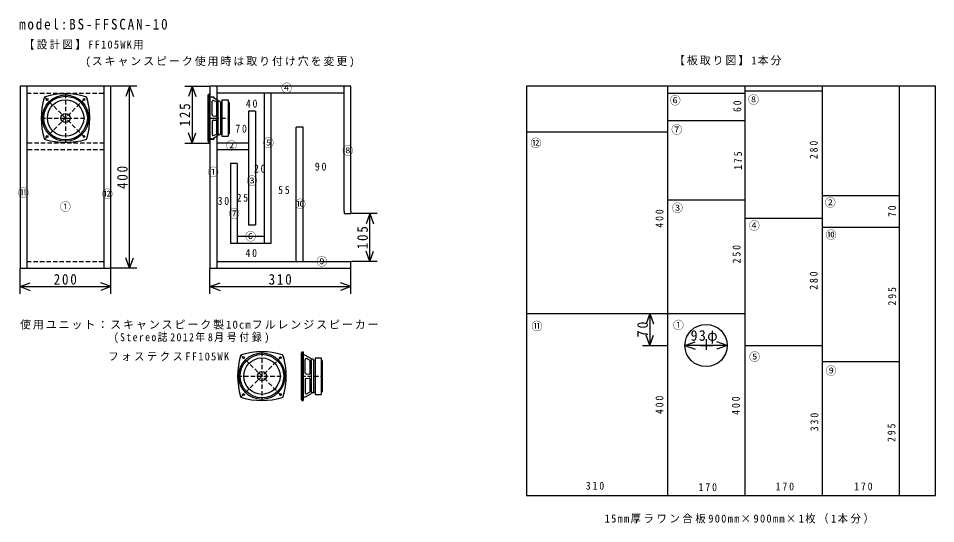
# Model space of a CAD drawing. Units: millimetres, scale not verified. Extents: x -1281 to 737, y -339 to 771.
import ezdxf
from ezdxf.enums import TextEntityAlignment as Align

# ---------------------------------------------------------------- set-up
doc = ezdxf.new("R2010")
doc.units = ezdxf.units.MM
doc.header["$LTSCALE"] = 8
doc.linetypes.add('DASHED1', pattern=[1.8, 1.2, -0.6])
doc.layers.add('0-0', color=7, linetype='Continuous')
doc.styles.add('ＭＳ ゴシック', font='')
doc.styles.get('ＭＳ ゴシック').set_extended_font_data('MS Gothic')

msp = doc.modelspace()

# ---------------------------------------------------------------- linework, layer by layer
at = {"layer": '0-0'}
for p, q in [((-1262.306, 622.176), (-1262.306, 222.176)), ((-1092.306, 222.176), (-1092.306, 622.176)), ((-862.085, 605.676), (-862.085, 498.676)), ((-862.085, 605.676), (-859.585, 605.676)), ((-859.585, 605.676), (-859.585, 498.676)), ((-844.585, 622.176), (-844.585, 222.176)), ((-564.585, 607.176), (-844.585, 607.176)), ((-739.585, 277.176), (-739.585, 607.176)), ((-724.585, 277.176), (-724.585, 607.176)), ((-564.585, 347.176), (-564.585, 622.176)), ((-549.585, 347.176), (-549.585, 622.176)), ((146.788, 622.176), (146.788, -277.824)), ((146.788, 607.176), (316.788, 607.176)), ((316.788, 622.176), (316.788, -277.824)), ((316.788, 612.176), (486.788, 612.176)), ((486.788, 622.176), (486.788, -277.824)), ((656.788, 622.176), (656.788, -277.824)), ((-864.085, 603.176), (-862.085, 603.176)), ((-864.085, 603.176), (-864.085, 501.176)), ((-863.585, 603.176), (-863.52, 603.176)), ((-855.14, 598.176), (-859.585, 598.176)), ((-854.585, 559.05), (-854.585, 589.034)), ((-842.255, 590.764), (-854.11, 597.89)), ((-845.356, 587.498), (-851.656, 590.805)), ((-844.285, 558.638), (-844.285, 585.727)), ((-838.285, 589.176), (-841.285, 589.176)), ((-841.285, 515.302), (-841.285, 589.05)), ((-841.285, 587.176), (-841.285, 587.089)), ((-836.285, 587.176), (-836.285, 587.089)), ((-836.285, 587.176), (-835.948, 587.176)), ((-836.285, 587.176), (-833.285, 587.176)), ((-836.285, 587.176), (-836.285, 517.176)), ((-833.285, 592.176), (-833.285, 512.176)), ((-818.585, 587.176), (-819.585, 587.176)), ((-859.585, 575.139), (-859.585, 523.086)), ((-816.585, 519.176), (-816.585, 585.176)), ((-759.585, 567.176), (-774.585, 567.176)), ((-774.585, 567.176), (-774.585, 317.176)), ((-759.585, 567.176), (-759.585, 317.176)), ((-1183.03, 552.176), (-1171.324, 552.176)), ((-1177.306, 557.155), (-1177.306, 546.75)), ((-859.585, 552.176), (-844.585, 552.176)), ((-854.585, 545.303), (-854.585, 515.318)), ((-852.716, 557.054), (-846.416, 556.642)), ((-852.716, 547.298), (-846.416, 547.71)), ((-844.285, 518.625), (-844.285, 545.714)), ((146.788, 547.176), (316.788, 547.176)), ((-654.585, 532.176), (-669.585, 532.176)), ((-669.585, 237.176), (-669.585, 532.176)), ((-654.585, 237.176), (-654.585, 532.176)), ((-855.14, 506.176), (-859.585, 506.176)), ((-854.11, 506.462), (-842.255, 513.588)), ((-851.656, 513.548), (-845.356, 516.854)), ((-841.285, 518.083), (-841.285, 517.176)), ((-838.285, 515.176), (-841.285, 515.176)), ((-833.285, 512.176), (-819.585, 512.176)), ((-818.585, 517.176), (-819.585, 517.176)), ((-163.212, 522.176), (146.788, 522.176)), ((-864.085, 501.176), (-862.085, 501.176)), ((-863.585, 501.176), (-863.566, 501.176)), ((-862.085, 498.676), (-859.585, 498.676)), ((-774.585, 497.176), (-844.585, 497.176)), ((-774.585, 482.176), (-844.585, 482.176)), ((-799.585, 452.176), (-814.585, 452.176)), ((-814.585, 452.176), (-814.585, 277.176)), ((-799.585, 452.176), (-799.585, 277.176)), ((146.788, 372.176), (316.788, 372.176)), ((486.788, 382.176), (656.788, 382.176)), ((-564.585, 347.176), (-564.585, 342.176)), ((-549.585, 347.176), (-549.585, 342.176)), ((-564.585, 342.176), (-549.585, 342.176)), ((316.788, 332.176), (486.788, 332.176)), ((-774.585, 317.176), (-759.585, 317.176)), ((486.788, 312.176), (656.788, 312.176)), ((-799.585, 292.176), (-739.585, 292.176)), ((-814.585, 277.176), (-724.585, 277.176)), ((-859.585, 222.176), (-549.585, 222.176)), ((-844.585, 237.176), (-549.585, 237.176)), ((-549.585, 222.176), (-549.585, 237.176)), ((-163.212, 122.176), (316.788, 122.176)), ((231.788, 65.995), (231.788, 42.613)), ((219.776, 52.176), (246.276, 52.176)), ((316.788, 52.176), (486.788, 52.176)), ((-659.303, 35.799), (-657.303, 35.799)), ((-659.303, 35.799), (-659.303, -66.201)), ((-658.803, 35.799), (-658.738, 35.799)), ((-657.303, 38.299), (-657.303, -68.701)), ((-657.303, 38.299), (-654.803, 38.299)), ((-654.803, 38.299), (-654.803, -68.701)), ((-650.358, 30.799), (-654.803, 30.799)), ((-649.803, -8.327), (-649.803, 21.657)), ((-637.473, 23.387), (-649.328, 30.513)), ((-640.574, 20.121), (-646.874, 23.428)), ((-633.503, 21.799), (-636.503, 21.799)), ((-636.503, -52.075), (-636.503, 21.673)), ((-628.503, 24.799), (-628.503, -55.201)), ((-654.803, 7.761), (-654.803, -44.291)), ((-639.503, -8.739), (-639.503, 18.35)), ((-636.503, 19.799), (-636.503, 19.712)), ((-631.503, 19.799), (-631.503, 19.712)), ((-631.503, 19.799), (-631.166, 19.799)), ((-631.503, 19.799), (-628.503, 19.799)), ((-631.503, 19.799), (-631.503, -50.201)), ((-613.803, 19.799), (-614.803, 19.799)), ((-611.803, -48.201), (-611.803, 17.799)), ((486.788, 17.176), (656.788, 17.176)), ((-647.934, -10.323), (-641.634, -10.735)), ((-647.934, -20.079), (-641.634, -19.667)), ((-649.803, -22.075), (-649.803, -52.059)), ((-639.503, -48.752), (-639.503, -21.663)), ((-649.328, -60.915), (-637.473, -53.789)), ((-646.874, -53.83), (-640.574, -50.523)), ((-636.503, -49.294), (-636.503, -50.201)), ((-633.503, -52.201), (-636.503, -52.201)), ((-628.503, -55.201), (-614.803, -55.201)), ((-613.803, -50.201), (-614.803, -50.201)), ((-659.303, -66.201), (-657.303, -66.201)), ((-658.803, -66.201), (-658.784, -66.201)), ((-657.303, -68.701), (-654.803, -68.701)), ((-650.358, -61.201), (-654.803, -61.201))]:
    msp.add_line(p, q, dxfattribs=at)
at = {"layer": '0-0', "linetype": 'DASHED1'}
for p, q in [((-1262.306, 607.176), (-1092.306, 607.176)), ((-1177.306, 605.676), (-1177.306, 498.676)), ((-1223.621, 598.492), (-1130.99, 505.861)), ((-1223.621, 505.861), (-1130.99, 598.492)), ((-859.585, 598.676), (-844.585, 598.676)), ((-1230.806, 552.176), (-1123.806, 552.176)), ((-864.085, 552.176), (-816.585, 552.176)), ((-864.085, 552.176), (-832.981, 552.176)), ((-859.585, 505.676), (-844.585, 505.676)), ((-1092.306, 497.176), (-1262.306, 497.176)), ((-1092.306, 482.176), (-1262.306, 482.176)), ((-1262.306, 237.176), (-1092.306, 237.176)), ((-791.613, 31.114), (-698.982, -61.517)), ((-791.613, -61.517), (-698.982, 31.114)), ((-745.298, 38.299), (-745.298, -68.701)), ((-798.798, -15.201), (-691.798, -15.201)), ((-659.303, -15.201), (-611.803, -15.201)), ((-659.303, -15.201), (-628.199, -15.201))]:
    msp.add_line(p, q, dxfattribs=at)
at = {"layer": '0-0', "color": 4}
for p, q in [((-1020.294, 622.176), (-1076.294, 622.176)), ((-1036.294, 622.176), (-1044.503, 599.624)), ((-1036.294, 222.176), (-1036.294, 622.176)), ((-1036.294, 622.176), (-1028.086, 599.624)), ((-914.748, 622.176), (-858.748, 622.176)), ((-898.748, 622.176), (-906.957, 599.624)), ((-898.748, 622.176), (-898.748, 497.176)), ((-898.748, 622.176), (-890.54, 599.624)), ((-898.748, 497.176), (-906.957, 519.729)), ((-898.748, 497.176), (-890.54, 519.729)), ((-914.748, 497.176), (-858.748, 497.176)), ((-491.94, 342.176), (-547.94, 342.176)), ((-507.94, 342.176), (-516.148, 319.624)), ((-507.94, 237.176), (-507.94, 342.176)), ((-507.94, 342.176), (-499.731, 319.624)), ((-1036.294, 222.176), (-1044.503, 244.729)), ((-1036.294, 222.176), (-1028.086, 244.729)), ((-507.94, 237.176), (-516.148, 259.729)), ((-507.94, 237.176), (-499.731, 259.729)), ((-1020.294, 222.176), (-1076.294, 222.176)), ((-491.94, 237.176), (-547.94, 237.176)), ((-1277.306, 165.625), (-1277.306, 221.625)), ((-1077.306, 165.625), (-1077.306, 221.625)), ((-859.585, 165.625), (-859.585, 221.625)), ((-549.585, 165.625), (-549.585, 221.625)), ((-1277.306, 181.625), (-1254.753, 189.833)), ((-1277.306, 181.625), (-1077.306, 181.625)), ((-1277.306, 181.625), (-1254.753, 173.417)), ((-1077.306, 181.625), (-1099.858, 189.833)), ((-1077.306, 181.625), (-1099.858, 173.417)), ((-859.585, 181.625), (-837.033, 189.833)), ((-859.585, 181.625), (-549.585, 181.625)), ((-859.585, 181.625), (-837.033, 173.417)), ((-549.585, 181.625), (-572.138, 189.833)), ((-549.585, 181.625), (-572.138, 173.417)), ((92.069, 122.176), (148.069, 122.176)), ((108.069, 122.176), (99.861, 99.624)), ((108.069, 122.176), (108.069, 52.176)), ((108.069, 122.176), (116.278, 99.624)), ((108.069, 52.176), (99.861, 74.729)), ((108.069, 52.176), (116.278, 74.729)), ((92.069, 52.176), (148.069, 52.176)), ((185.288, 52.176), (207.84, 60.385)), ((278.288, 52.176), (185.288, 52.176)), ((185.288, 52.176), (207.84, 43.968)), ((278.288, 52.176), (255.735, 60.385)), ((278.288, 52.176), (255.735, 43.968))]:
    msp.add_line(p, q, dxfattribs=at)
at = {"layer": '0-0'}
for points in [[(-1277.306, 222.176), (-1077.306, 222.176), (-1077.306, 622.176), (-1277.306, 622.176)], [(-163.212, -277.824), (736.788, -277.824), (736.788, 622.176), (-163.212, 622.176)]]:
    msp.add_lwpolyline(points, close=True, dxfattribs=at)
for points in [[(-549.585, 622.176), (-859.585, 622.176), (-859.585, 222.176)], [(-833.285, 592.176), (-819.585, 592.176), (-819.585, 512.176)], [(-836.285, 517.176), (-836.264, 517.176), (-836.2, 517.176), (-833.285, 517.176)], [(-628.503, 24.799), (-614.803, 24.799), (-614.803, -55.201)], [(-631.503, -50.201), (-631.482, -50.201), (-631.418, -50.201), (-628.503, -50.201)]]:
    msp.add_lwpolyline(points, dxfattribs=at)
for centre, radius in [((-1177.306, 552.176), 51), ((-1177.306, 552.176), 48), ((-1217.964, 592.835), 2), ((-1177.306, 552.176), 40), ((-1136.647, 592.835), 2), ((-1177.306, 552.176), 10), ((-1217.964, 511.518), 2), ((-1136.647, 511.518), 2), ((231.788, 52.176), 46.5), ((-745.298, -15.201), 51), ((-745.298, -15.201), 48), ((-785.957, 25.458), 2), ((-745.298, -15.201), 40), ((-704.639, 25.458), 2), ((-745.298, -15.201), 10), ((-785.957, -55.86), 2), ((-704.639, -55.86), 2)]:
    msp.add_circle(centre, radius, dxfattribs=at)
for centre, radius, start, end in [((-1177.306, 452.796), 152.881, 72.96018, 107.03982), ((-1077.925, 552.176), 152.881, 162.96018, 197.03982), ((-1221.226, 596.097), 3, 107.03982, 162.96018), ((-1177.306, 552.176), 57.5, 133.007, 136.993), ((-1177.306, 552.176), 57.5, 43.007, 46.993), ((-1133.385, 596.097), 3, 17.03982, 72.96018), ((-1276.686, 552.176), 152.881, 359.93568, 17.63501), ((-1276.686, 552.176), 152.881, 342.96018, 17.03982), ((-855.14, 596.176), 2, 58.99022, 90), ((-852.585, 589.034), 2, 62.30674, 180), ((-846.285, 585.727), 2, 0, 62.30674), ((-843.285, 589.05), 2, 0, 58.99022), ((-838.285, 587.176), 2, 0, 90), ((-818.585, 585.176), 2, 0, 90), ((-852.585, 559.05), 2, 180, 266.26183), ((-852.585, 545.303), 2, 93.73817, 180), ((-846.285, 558.638), 2, 266.26183, 0), ((-846.285, 545.714), 2, 0, 93.73817), ((-1221.226, 508.256), 3, 197.03982, 252.96018), ((-1177.306, 651.557), 152.881, 252.96018, 287.03982), ((-1177.306, 552.176), 57.5, 223.007, 226.993), ((-1177.306, 552.176), 57.5, 313.007, 316.993), ((-1133.385, 508.256), 3, 287.03982, 342.96018), ((-855.14, 508.176), 2, 270, 301.00978), ((-852.585, 515.318), 2, 180, 297.69326), ((-846.285, 518.625), 2, 297.69326, 0), ((-843.285, 515.302), 2, 301.00978, 0), ((-838.285, 517.176), 2, 270, 0), ((-818.585, 519.176), 2, 270, 0), ((-645.917, -15.201), 152.881, 162.96018, 197.03982), ((-789.218, 28.719), 3, 107.03982, 162.96018), ((-745.298, -114.582), 152.881, 72.96018, 107.03982), ((-745.298, -15.201), 57.5, 133.007, 136.993), ((-745.298, -15.201), 57.5, 43.007, 46.993), ((-701.378, 28.719), 3, 17.03982, 72.96018), ((-844.679, -15.201), 152.881, 359.93568, 17.63501), ((-844.679, -15.201), 152.881, 342.96018, 17.03982), ((-650.358, 28.799), 2, 58.99022, 90), ((-647.803, 21.657), 2, 62.30674, 180), ((-638.503, 21.673), 2, 0, 58.99022), ((-633.503, 19.799), 2, 0, 90), ((-641.503, 18.35), 2, 0, 62.30674), ((-613.803, 17.799), 2, 0, 90), ((-647.803, -8.327), 2, 180, 266.26183), ((-647.803, -22.075), 2, 93.73817, 180), ((-641.503, -8.739), 2, 266.26183, 0), ((-641.503, -21.663), 2, 0, 93.73817), ((-789.218, -59.121), 3, 197.03982, 252.96018), ((-745.298, -15.201), 57.5, 223.007, 226.993), ((-745.298, -15.201), 57.5, 313.007, 316.993), ((-701.378, -59.121), 3, 287.03982, 342.96018), ((-647.803, -52.059), 2, 180, 297.69326), ((-641.503, -48.752), 2, 297.69326, 0), ((-638.503, -52.075), 2, 301.00978, 0), ((-633.503, -50.201), 2, 270, 0), ((-613.803, -48.201), 2, 270, 0), ((-745.298, 84.179), 152.881, 252.96018, 287.03982), ((-650.358, -59.201), 2, 270, 301.00978)]:
    msp.add_arc(centre, radius, start, end, dxfattribs=at)

# ---------------------------------------------------------------- texts
at = {"layer": '0-0', "style": 'ＭＳ ゴシック'}
for s, p in [('④', (-702.868, 603.903)), ('⑥', (151.912, 576.749)), ('⑧', (324.139, 578.437)), ('⑦', (155.289, 512.586)), ('⑤', (-743.008, 483.481)), ('⑫', (-154.508, 483.109)), ('②', (-824.293, 477.46)), ('⑧', (-568.396, 466.421)), ('①', (-864.434, 419.256)), ('③', (-779.135, 400.189)), ('⑪', (-1281.897, 374.098)), ('⑫', (-1097.25, 371.087)), ('①', (-1189.573, 342.989)), ('⑩', (-672.762, 349.01)), ('③', (156.977, 340.359)), ('②', (492.989, 352.178)), ('⑦', (-818.272, 327.936)), ('④', (325.827, 301.523)), ('⑥', (-782.146, 277.76)), ('⑩', (494.677, 281.261)), ('⑨', (-625.597, 222.567)), ('⑪', (-152.332, 80.518)), ('①', (158.86, 82.694)), ('⑤', (326.425, 13.057)), ('⑨', (494.677, -17.604))]:
    msp.add_text(s, height=17.6, dxfattribs=at).set_placement(p, align=Align.BOTTOM_LEFT)
at = {"layer": '0-0', "attachment_point": 7, "style": 'ＭＳ ゴシック'}
for s, insert, char_height in [('\\T1.28;\\W0.9;model:BS-FFSCAN-10', (-1279.585, 746.425), 23.46), ('\\T1.24;\\W0.95;【設計図】FF105WK用', (-1268.705, 702.902), 17.6), ('\\T1.18;(スキャンスピーク使用時は取り付け穴を変更)', (-1133.782, 663.731), 17.6), ('\\T1.18;【板取り図】1本分', (161.036, 668.083), 17.6), ('\\T1.36;\\W0.9;40', (-780.609, 575.026), 17.6), ('\\T1.36;\\W0.9;70', (-803.696, 519.974), 17.6), ('\\T1.36;\\W0.9;20', (-762.85, 432.068), 17.6), ('\\T1.36;\\W0.9;90', (-628.771, 436.507), 17.6), ('\\T1.36;\\W0.9;25', (-801.032, 368.136), 17.6), ('\\T1.36;\\W0.9;55', (-709.574, 385.007), 17.6), ('\\T1.36;\\W0.9;30', (-842.765, 361.032), 17.6), ('\\T1.36;\\W0.9;40', (-781.497, 246.487), 17.6), ('\\T1.27;\\W0.9;200', (-1203.306, 185.625), 23.46), ('\\T1.27;\\W0.9;310', (-730.585, 185.625), 23.46), ('\\T1.18;使用ユニット：スキャンスピーク製10cmフルレンジスピーカー', (-1277.409, 87.047), 17.6), ('\\T1.28;\\W0.9;(Stereo誌2012年8月号付録)', (-1071.158, 56.986), 17.6), ('\\T1.2;\\W0.95;93φ', (197.788, 56.176), 23.46), ('\\T1.24;\\W0.95;フォステクスFF105WK', (-1083.201, 17.849), 17.6), ('\\T1.38;\\W0.9;310', (-32.857, -265.098), 17.6), ('\\T1.38;\\W0.9;170', (215.221, -268.238), 17.6), ('\\T1.38;\\W0.9;170', (384.792, -266.668), 17.6), ('\\T1.38;\\W0.9;170', (557.504, -266.668), 17.6), ('\\T1.25;\\W0.95;15mm厚ラワン合板900mm×900mm×1枚（1本分）', (8.705, -339.482), 17.6)]:
    msp.add_mtext(s, dxfattribs=dict(at, insert=insert, char_height=char_height))
at = {"layer": '0-0', "attachment_point": 7, "rotation": 90, "style": 'ＭＳ ゴシック'}
for s, insert, char_height in [('\\T1.36;\\W0.9;60', (309.427, 565.49), 17.6), ('\\T1.27;\\W0.9;125', (-902.748, 533.676), 23.46), ('\\T1.38;\\W0.9;280', (477.429, 461.863), 17.6), ('\\T1.38;\\W0.9;175', (310.997, 438.311), 17.6), ('\\T1.27;\\W0.9;400', (-1040.294, 396.176), 23.46), ('\\T1.38;\\W0.9;400', (138.285, 311.133), 17.6), ('\\T1.36;\\W0.9;70', (650.141, 334.684), 17.6), ('\\T1.27;\\W0.9;105', (-511.94, 263.676), 23.46), ('\\T1.38;\\W0.9;250', (307.857, 232.627), 17.6), ('\\T1.38;\\W0.9;280', (477.429, 174.533), 17.6), ('\\T1.38;\\W0.9;295', (650.141, 139.991), 17.6), ('\\T1.27;\\W0.95;70', (104.069, 70.176), 23.46), ('\\T1.38;\\W0.9;400', (138.285, -98.666), 17.6), ('\\T1.38;\\W0.9;400', (306.287, -100.236), 17.6), ('\\T1.38;\\W0.9;330', (478.999, -136.349), 17.6), ('\\T1.38;\\W0.9;295', (648.571, -159.9), 17.6)]:
    msp.add_mtext(s, dxfattribs=dict(at, insert=insert, char_height=char_height))

doc.saveas('drawing.dxf')
